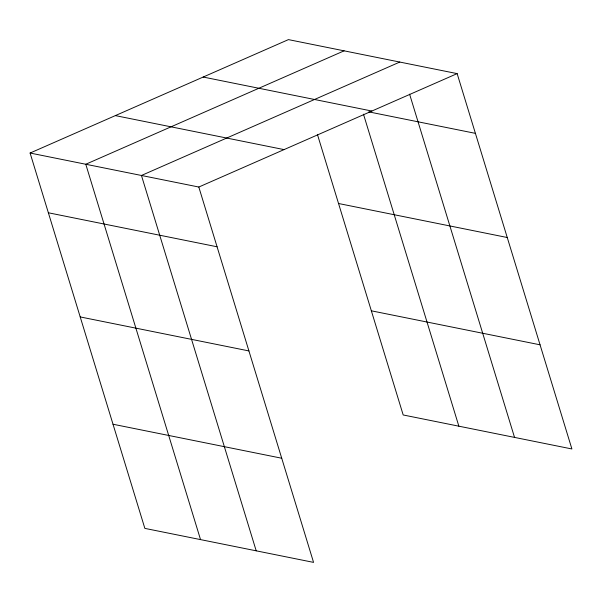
<?xml version="1.0" encoding="UTF-8"?>
<svg xmlns="http://www.w3.org/2000/svg" width="602" height="602" viewBox="0 0 602 602"><rect width="100%" height="100%" fill="white"/><g stroke="black" fill="none" stroke-linecap="round" stroke-linejoin="round"><path stroke-width="0.9" d="M30.1 153.036L198.81 187.034L313.567 562.388L144.856 528.383L30.1 153.036L288.433 39.612L457.144 73.617L571.9 448.964L403.189 414.966L317.404 134.374M344.103 50.831L85.777 164.256L200.534 539.603M399.781 62.051L141.447 175.475L256.204 550.822M198.81 187.034L457.144 73.617M203.183 77.041L371.893 111.046M368.763 111.867L475.407 133.358M115.351 115.607L284.061 149.605M338.542 203.506L507.253 237.512M48.363 212.777L217.081 246.782M371.344 310.813L540.062 344.818M80.209 316.93L248.919 350.928M113.018 424.237L281.728 458.235M409.593 94.153L514.537 437.406M363.473 114.169L458.859 426.186"/></g></svg>
